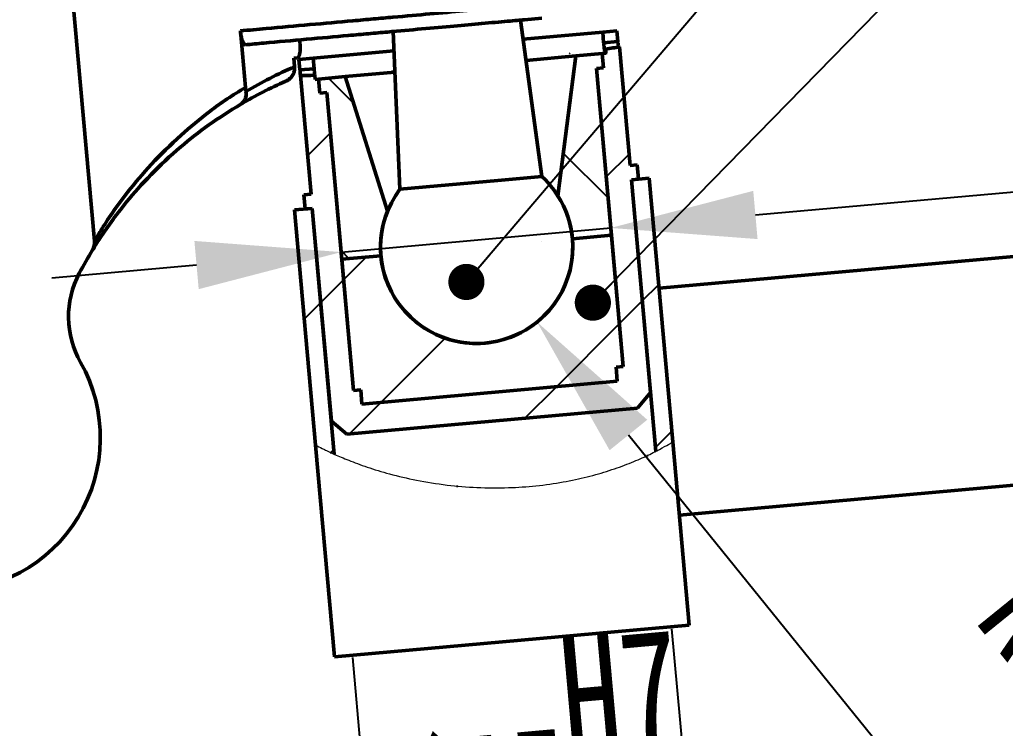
# Model space of a CAD drawing. Header units: millimetres. Extents: x 10 to 584, y 10 to 410.
# Drawn here: x 437.3 to 464.98, y 254.2 to 274.09 of the extents above; entities that cross this region are included whole.
import ezdxf

# ---------------------------------------------------------------- set-up
doc = ezdxf.new("R2010")
doc.units = ezdxf.units.MM
doc.header["$PDSIZE"] = -1
doc.layers.add('10', color=7, linetype='Continuous')
doc.layers.add('SLD-0', color=7, linetype='Continuous')
doc.styles.add('SLDTEXTSTYLE2', font='TXT', dxfattribs={"width": 0.7})
doc.dimstyles.new('SLDDIMSTYLE2', dxfattribs={"dimtxt": 3.5, "dimasz": 4.08, "dimexe": 0, "dimexo": 0.0625, "dimgap": 0.875, "dimtad": 1, "dimlfac": 5, "dimrnd": 1e-09, "dimzin": 12, "dimdsep": 46, "dimtxsty": 'SLDTEXTSTYLE2', "dimsah": 1, "dimcen": 0.09, "dimadec": 0, "dimazin": 3, "dimtfac": 1, "dimtmove": 0, "dimatfit": 0, "dimfxl": 1, "dimfrac": 2, "dimtolj": 1, "dimarcsym": 0})
doc.dimstyles.new('SLDDIMSTYLE3', dxfattribs={"dimtxt": 0.18, "dimasz": 1.016, "dimexe": 0, "dimexo": 0.0625, "dimgap": 0, "dimtad": 0, "dimtih": 1, "dimtoh": 1, "dimdec": 0, "dimrnd": 1e-09, "dimzin": 0, "dimdsep": 46, "dimtxsty": 'Standard', "dimblk1": 'DOT', "dimblk2": 'DOT', "dimsah": 1, "dimcen": 0.09, "dimadec": 0, "dimazin": 0, "dimtfac": 1.016, "dimtdec": 0, "dimtofl": 0, "dimtmove": 0, "dimatfit": 3, "dimldrblk": 'DOT', "dimfxl": 1, "dimfrac": 2, "dimtolj": 1, "dimtzin": 0, "dimarcsym": 0})
doc.dimstyles.new('SLDDIMSTYLE4', dxfattribs={"dimtxt": 3.5, "dimasz": 4.08, "dimexe": 0, "dimexo": 0.0625, "dimgap": 0.875, "dimtad": 1, "dimlfac": 5, "dimrnd": 1e-09, "dimzin": 4, "dimdsep": 46, "dimtxsty": 'SLDTEXTSTYLE2', "dimsah": 1, "dimcen": 0, "dimadec": 0, "dimazin": 1, "dimtfac": 1, "dimtofl": 0, "dimtmove": 0, "dimatfit": 3, "dimfxl": 1, "dimfrac": 2, "dimtolj": 1, "dimarcsym": 0})

# ---------------------------------------------------------------- blocks, each defined once
blk = doc.blocks.new('_D_3')
at = {"layer": 'Defpoints', "color": 0, "lineweight": 50, "transparency": 16777216}
for p in [(455.606, 257.049), (446.641, 256.246), (456.414, 248.024)]:
    blk.add_point(p, dxfattribs=at)
at = {"layer": 'SLD-0', "color": 0, "lineweight": -2, "transparency": 16777216}
for p, q in [((455.611, 256.987), (456.414, 248.024)), ((446.647, 256.184), (447.45, 247.221)), ((460.478, 248.388), (464.541, 248.752)), ((447.45, 247.221), (456.414, 248.024)), ((443.386, 246.857), (439.322, 246.493))]:
    blk.add_line(p, q, dxfattribs=at)
at = {"layer": 'SLD-0', "color": 0, "lineweight": 50, "transparency": 16777216}
for points in [[(460.417, 249.066), (460.538, 247.711), (456.414, 248.024)], [(443.325, 247.535), (443.447, 246.18), (447.45, 247.221)]]:
    blk.add_solid(points, dxfattribs=at)
at = {"layer": 'SLD-0', "color": 0, "transparency": 16777216, "insert": (451.125, 256.628), "char_height": 3.5, "attachment_point": 2, "rotation": 5.1184, "style": 'SLDTEXTSTYLE2'}
blk.add_mtext('\\A1;%%C45\\SH7^ t6;', dxfattribs=at)
blk = doc.blocks.new('_D_4')
at = {"layer": 'Defpoints', "color": 0, "lineweight": 50, "transparency": 16777216}
for p in [(453.9, 268.246), (454.248, 264.357), (446.678, 263.679)]:
    blk.add_point(p, dxfattribs=at)
at = {"layer": 'SLD-0', "color": 0, "lineweight": -2, "transparency": 16777216}
for p, q in [((457.964, 268.61), (476.593, 270.279)), ((446.33, 267.568), (453.9, 268.246)), ((454.243, 264.42), (453.9, 268.246)), ((446.673, 263.742), (446.33, 267.568)), ((442.266, 267.204), (438.203, 266.84))]:
    blk.add_line(p, q, dxfattribs=at)
at = {"layer": 'SLD-0', "color": 0, "lineweight": 50, "transparency": 16777216}
for points in [[(457.903, 269.287), (458.024, 267.933), (453.9, 268.246)], [(442.206, 267.881), (442.327, 266.527), (446.33, 267.568)]]:
    blk.add_solid(points, dxfattribs=at)
at = {"layer": 'SLD-0', "color": 0, "transparency": 16777216, "insert": (469.221, 278.696), "char_height": 3.5, "attachment_point": 2, "rotation": 5.1184, "style": 'SLDTEXTSTYLE2'}
blk.add_mtext('\\A1;%%C38\\SH7^ t6;', dxfattribs=at)
blk = doc.blocks.new('_D_5')
at = {"layer": 'Defpoints', "color": 0, "lineweight": 50, "transparency": 16777216}
for p in [(450.133, 267.704), (451.831, 265.604)]:
    blk.add_point(p, dxfattribs=at)
at = {"layer": 'SLD-0', "color": 0, "lineweight": -2, "transparency": 16777216}
blk.add_line((471.318, 241.512), (454.397, 262.432), dxfattribs=at)
at = {"layer": 'SLD-0', "color": 0, "lineweight": 50, "transparency": 16777216}
blk.add_solid([(454.926, 262.86), (453.868, 262.005), (451.831, 265.604)], dxfattribs=at)
at = {"layer": 'SLD-0', "color": 0, "transparency": 16777216, "insert": (468.69, 260.994), "char_height": 3.5, "attachment_point": 1, "rotation": 308.9674, "style": 'SLDTEXTSTYLE2'}
blk.add_mtext('\\A1;R13.50\\SH7^ g6;', dxfattribs=at)
blk = doc.blocks.new('_Dot')
at = {"color": 0, "linetype": 'ByBlock', "lineweight": -2}
blk.add_line((-0.5, 0), (-1, 0), dxfattribs=at)
at = {"color": 0, "linetype": 'ByBlock', "const_width": 0.5}
blk.add_lwpolyline([(-0.25, 0, 1), (0.25, 0, 1)], format="xyb", close=True, dxfattribs=at)

msp = doc.modelspace()

# ---------------------------------------------------------------- hatches: boundary and pattern name
at = {"layer": '10', "linetype": 'Continuous', "lineweight": 25}
h = msp.add_hatch(dxfattribs=at)
h.set_pattern_fill('ANSI31', color=256, style=0)
edge = h.paths.add_edge_path(flags=0)
edge.add_line((446.8777, 263.6972), (446.6785, 263.6794))
edge.add_line((446.6785, 263.6794), (445.9291, 272.0459))
edge.add_line((445.9291, 272.0459), (445.7299, 272.028))
edge.add_line((445.7299, 272.028), (445.6942, 272.4265))
edge.add_line((445.6942, 272.4265), (445.5946, 272.4175))
edge.add_line((445.5946, 272.4175), (445.5844, 272.5313))
edge.add_ellipse((449.6515, 273.0821), major_axis=(5.2014, 0.4659), ratio=0.0574467, start_angle=210.49197, end_angle=218.26964, ccw=False)
edge.add_line((445.183, 272.529), (445.4817, 269.1946))
edge.add_line((445.4817, 269.1946), (445.2825, 269.1768))
edge.add_line((445.2825, 269.1768), (445.3182, 268.7784))
edge.add_line((445.3182, 268.7784), (445.5174, 268.7962))
edge.add_line((445.5174, 268.7962), (446.0527, 262.8201))
edge.add_line((446.0527, 262.8201), (446.4867, 262.4574))
edge.add_line((446.4867, 262.4574), (454.654, 263.189))
edge.add_line((454.654, 263.189), (455.0168, 263.623))
edge.add_line((455.0168, 263.623), (454.4815, 269.5991))
edge.add_line((454.4815, 269.5991), (454.6807, 269.617))
edge.add_line((454.6807, 269.617), (454.645, 270.0154))
edge.add_line((454.645, 270.0154), (454.4458, 269.9975))
edge.add_line((454.4458, 269.9975), (454.1471, 273.332))
edge.add_ellipse((449.6515, 273.0821), major_axis=(-5.2014, -0.4659), ratio=0.0574467, start_angle=141.73036, end_angle=149.50803, ccw=False)
edge.add_line((453.7517, 273.2628), (453.7619, 273.1491))
edge.add_line((453.7619, 273.1491), (453.6623, 273.1402))
edge.add_line((453.6623, 273.1402), (453.698, 272.7418))
edge.add_line((453.698, 272.7418), (453.4988, 272.7239))
edge.add_line((453.4988, 272.7239), (454.2482, 264.3574))
edge.add_line((454.2482, 264.3574), (454.049, 264.3396))
edge.add_line((454.049, 264.3396), (454.0847, 263.9412))
edge.add_line((454.0847, 263.9412), (446.9134, 263.2988))
edge.add_line((446.9134, 263.2988), (446.8777, 263.6972))
h = msp.add_hatch(dxfattribs=at)
h.set_pattern_fill('ANSI31', color=256, angle=90, style=0)
edge = h.paths.add_edge_path(flags=0)
edge.add_arc((450.1332, 267.7036), 2.7, 5.11836, 32.32381, ccw=False)
edge.add_line((452.8225, 267.9445), (453.9181, 268.0427))
edge.add_line((453.9181, 268.0427), (453.4988, 272.7239))
edge.add_line((453.4988, 272.7239), (453.698, 272.7418))
edge.add_line((453.698, 272.7418), (453.6623, 273.1402))
edge.add_line((453.6623, 273.1402), (452.9167, 273.0734))
edge.add_line((452.9167, 273.0734), (452.4149, 269.1473))
h = msp.add_hatch(dxfattribs=at)
h.set_pattern_fill('ANSI31', color=256, angle=90, style=0)
edge = h.paths.add_edge_path(flags=0)
edge.add_arc((450.1332, 267.7036), 2.7, 157.91291, 185.11836, ccw=False)
edge.add_line((447.6314, 268.7189), (446.4398, 272.4932))
edge.add_line((446.4398, 272.4932), (445.6942, 272.4265))
edge.add_line((445.6942, 272.4265), (445.7299, 272.028))
edge.add_line((445.7299, 272.028), (445.9291, 272.0459))
edge.add_line((445.9291, 272.0459), (446.3484, 267.3646))
edge.add_line((446.3484, 267.3646), (447.444, 267.4628))
h = msp.add_hatch(dxfattribs=at)
h.set_pattern_fill('ANSI31', color=256, style=0)
edge = h.paths.add_edge_path(flags=0)
edge.add_spline(control_points=[(455.1646, 261.9724), (455.3273, 262.0554), (455.4868, 262.1436), (455.6429, 262.237)], knot_values=[0.4570104, 0.4570104, 0.4570104, 0.4570104, 0.4663634, 0.4663634, 0.4663634, 0.4663634], weights=[1, 1, 1, 1], degree=3, periodic=0)
edge.add_line((455.6429, 262.237), (454.9795, 269.6437))
edge.add_line((454.9795, 269.6437), (454.4815, 269.5991))
edge.add_line((454.4815, 269.5991), (455.1646, 261.9724))
h = msp.add_hatch(dxfattribs=at)
h.set_pattern_fill('ANSI31', color=256, style=0)
edge = h.paths.add_edge_path(flags=0)
edge.add_line((445.5174, 268.7962), (445.0194, 268.7516))
edge.add_line((445.0194, 268.7516), (445.6109, 262.1473))
edge.add_spline(control_points=[(445.6109, 262.1473), (445.7826, 262.0578), (445.9576, 261.9732), (446.1357, 261.8935)], knot_values=[0.2924459, 0.2924459, 0.2924459, 0.2924459, 0.3022884, 0.3022884, 0.3022884, 0.3022884], weights=[1, 1, 1, 1], degree=3, periodic=0)
edge.add_line((446.1357, 261.8935), (445.5174, 268.7962))
h = msp.add_hatch(dxfattribs=at)
h.set_pattern_fill('ANSI31', color=256, style=0)
edge = h.paths.add_edge_path(flags=0)
edge.add_line((446.8777, 263.6972), (446.9134, 263.2988))
edge.add_line((446.9134, 263.2988), (454.0847, 263.9412))
edge.add_line((454.0847, 263.9412), (454.049, 264.3396))
edge.add_line((454.049, 264.3396), (454.2482, 264.3574))
edge.add_line((454.2482, 264.3574), (453.9181, 268.0427))
edge.add_line((453.9181, 268.0427), (452.8225, 267.9445))
edge.add_arc((450.1332, 267.7036), 2.7, -174.88164, 5.11836, ccw=False)
edge.add_line((447.444, 267.4628), (446.3484, 267.3646))
edge.add_line((446.3484, 267.3646), (446.6785, 263.6794))
edge.add_line((446.6785, 263.6794), (446.8777, 263.6972))
h = msp.add_hatch(dxfattribs=at)
h.set_pattern_fill('ANSI31', color=256, style=0)
edge = h.paths.add_edge_path(flags=0)
edge.add_spline(control_points=[(446.1357, 261.8935), (445.9576, 261.9732), (445.7826, 262.0578), (445.6109, 262.1473)], knot_values=[0.6977116, 0.6977116, 0.6977116, 0.6977116, 0.7075541, 0.7075541, 0.7075541, 0.7075541], weights=[1, 1, 1, 1], degree=3, periodic=0)
edge.add_spline(control_points=[(445.6109, 262.1473), (445.6109, 262.1473), (445.6968, 262.1013), (445.8563, 262.0238), (446.0152, 261.9467), (446.2497, 261.8381), (446.5397, 261.723), (446.8571, 261.597), (447.2488, 261.4607), (447.6891, 261.3414), (448.1695, 261.2112), (448.7227, 261.0982), (449.3032, 261.0288), (449.8556, 260.9628), (450.4502, 260.935), (451.0282, 260.9541), (451.5536, 260.9715), (452.0801, 261.0279), (452.5627, 261.1139), (453.0336, 261.1978), (453.4751, 261.3115), (453.8585, 261.435), (454.2641, 261.5658), (454.6156, 261.7106), (454.892, 261.8394), (455.1862, 261.9764), (455.4038, 262.098), (455.5252, 262.1679), (455.603, 262.2127), (455.6429, 262.237), (455.6429, 262.237)], knot_values=[0, 0, 0, 0, 0.0076724, 0.0076724, 0.0076724, 0.0152933, 0.0152933, 0.0152933, 0.0236442, 0.0236442, 0.0236442, 0.0327878, 0.0327878, 0.0327878, 0.0414945, 0.0414945, 0.0414945, 0.0493864, 0.0493864, 0.0493864, 0.0570729, 0.0570729, 0.0570729, 0.0652083, 0.0652083, 0.0652083, 0.0738922, 0.0738922, 0.0738922, 0.0794081, 0.0794081, 0.0794081, 0.0794081], weights=[1, 1, 1, 1, 1, 1, 1, 1, 1, 1, 1, 1, 1, 1, 1, 1, 1, 1, 1, 1, 1, 1, 1, 1, 1, 1, 1, 1, 1, 1, 1], degree=3, periodic=0)
edge.add_spline(control_points=[(455.6429, 262.237), (455.4868, 262.1436), (455.3273, 262.0554), (455.1646, 261.9724)], knot_values=[0.5336366, 0.5336366, 0.5336366, 0.5336366, 0.5429896, 0.5429896, 0.5429896, 0.5429896], weights=[1, 1, 1, 1], degree=3, periodic=0)
edge.add_spline(control_points=[(455.1646, 261.9724), (455.1646, 261.9724), (455.1353, 261.9572), (455.0779, 261.9287), (454.9792, 261.8798), (454.794, 261.7897), (454.5385, 261.6842), (454.2947, 261.5836), (453.9806, 261.4673), (453.6163, 261.3605), (453.269, 261.2588), (452.8672, 261.1635), (452.4381, 261.0925), (452.0005, 261.02), (451.5224, 260.9711), (451.0446, 260.9546), (450.5272, 260.9368), (449.9944, 260.9564), (449.4972, 261.0073), (448.98, 261.0602), (448.4848, 261.1479), (448.0525, 261.2495), (447.6503, 261.344), (447.2912, 261.4527), (446.9997, 261.5528), (446.729, 261.6459), (446.5103, 261.7334), (446.3628, 261.7952), (446.2148, 261.8571), (446.1357, 261.8935), (446.1357, 261.8935)], knot_values=[0, 0, 0, 0, 0.0045105, 0.0045105, 0.0045105, 0.0123358, 0.0123358, 0.0123358, 0.0197894, 0.0197894, 0.0197894, 0.0268909, 0.0268909, 0.0268909, 0.0341453, 0.0341453, 0.0341453, 0.0420177, 0.0420177, 0.0420177, 0.0502024, 0.0502024, 0.0502024, 0.0577949, 0.0577949, 0.0577949, 0.064845, 0.064845, 0.064845, 0.0719326, 0.0719326, 0.0719326, 0.0719326], weights=[1, 1, 1, 1, 1, 1, 1, 1, 1, 1, 1, 1, 1, 1, 1, 1, 1, 1, 1, 1, 1, 1, 1, 1, 1, 1, 1, 1, 1, 1, 1], degree=3, periodic=0)

# ---------------------------------------------------------------- linework, layer by layer
at = {"color": 7, "linetype": 'Continuous', "lineweight": 50}
for p, q in [((439.4016, 267.8713), (438.297, 280.2039)), ((451.9635, 269.6887), (451.3677, 274.0817)), ((451.4812, 274.0918), (451.9666, 274.1353)), ((443.4973, 273.7783), (443.6395, 272.1911)), ((454.0723, 273.7793), (453.6735, 273.7436)), ((454.0723, 273.7793), (454.099, 273.4805)), ((445.1626, 273.5259), (445.1715, 273.4263)), ((447.785, 273.7608), (447.9794, 269.3318)), ((451.4406, 273.5436), (453.6735, 273.7436)), ((453.6735, 273.7436), (453.7003, 273.4448)), ((454.099, 273.4805), (453.7003, 273.4448)), ((453.7619, 273.1491), (453.7517, 273.2628)), ((454.4458, 269.9975), (454.1471, 273.332)), ((445.0986, 273.0181), (444.9984, 273.0092)), ((445.0194, 272.7741), (444.9984, 273.0092)), ((445.1429, 272.9795), (445.5416, 273.0152)), ((445.1429, 272.9795), (445.1696, 272.6807)), ((445.5416, 273.0152), (447.8088, 273.2183)), ((445.5416, 273.0152), (445.5684, 272.7164)), ((452.9167, 273.0734), (451.5214, 272.9484)), ((452.9167, 273.0734), (452.4149, 269.1473)), ((452.9167, 273.0734), (453.6623, 273.1402)), ((453.7619, 273.1491), (453.6623, 273.1402)), ((453.6623, 273.1402), (453.698, 272.7418)), ((453.698, 272.7418), (453.6623, 273.1402)), ((445.1696, 272.6807), (445.5684, 272.7164)), ((453.698, 272.7418), (453.4988, 272.7239)), ((453.4988, 272.7239), (453.698, 272.7418)), ((453.4988, 272.7239), (454.2482, 264.3574)), ((453.9181, 268.0427), (453.4988, 272.7239)), ((445.183, 272.529), (445.4817, 269.1946)), ((445.5844, 272.5313), (445.5946, 272.4175)), ((445.6942, 272.4265), (445.5946, 272.4175)), ((445.6942, 272.4265), (446.4398, 272.4932)), ((445.7299, 272.028), (445.6942, 272.4265)), ((445.6942, 272.4265), (445.7299, 272.028)), ((447.8352, 272.6182), (446.4398, 272.4932)), ((447.6314, 268.7189), (446.4398, 272.4932)), ((443.6395, 272.1911), (443.654, 272.0755)), ((445.9291, 272.0459), (445.7299, 272.028)), ((445.7299, 272.028), (445.9291, 272.0459)), ((446.6785, 263.6794), (445.9291, 272.0459)), ((445.9291, 272.0459), (446.3484, 267.3646)), ((497.6402, 270.3525), (455.2561, 266.5561)), ((454.4458, 269.9975), (454.645, 270.0154)), ((454.6807, 269.617), (454.645, 270.0154)), ((450.7334, 269.5785), (451.9635, 269.6887)), ((454.9795, 269.6437), (454.4815, 269.5991)), ((455.6429, 262.237), (454.9795, 269.6437)), ((447.9794, 269.3318), (450.7334, 269.5785)), ((454.4815, 269.5991), (454.6807, 269.617)), ((455.0168, 263.623), (454.4815, 269.5991)), ((455.1646, 261.9724), (454.4815, 269.5991)), ((445.2825, 269.1768), (445.4817, 269.1946)), ((445.2825, 269.1768), (445.3182, 268.7784)), ((445.5174, 268.7962), (445.0194, 268.7516)), ((445.3182, 268.7784), (445.5174, 268.7962)), ((445.5174, 268.7962), (446.0527, 262.8201)), ((445.5174, 268.7962), (446.1357, 261.8935)), ((445.0194, 268.7516), (445.6109, 262.1473)), ((453.9181, 268.0427), (452.8225, 267.9445)), ((452.8225, 267.9445), (453.9181, 268.0427)), ((453.9181, 268.0427), (454.2482, 264.3574)), ((447.444, 267.4628), (446.3484, 267.3646)), ((446.3484, 267.3646), (447.444, 267.4628)), ((446.6785, 263.6794), (446.3484, 267.3646)), ((454.2482, 264.3574), (454.049, 264.3396)), ((454.2482, 264.3574), (454.049, 264.3396)), ((454.0847, 263.9412), (454.049, 264.3396)), ((454.0847, 263.9412), (454.049, 264.3396)), ((454.0847, 263.9412), (446.9134, 263.2988)), ((454.0847, 263.9412), (446.9134, 263.2988)), ((455.827, 260.1816), (498.2112, 263.978)), ((446.8777, 263.6972), (446.6785, 263.6794)), ((446.8777, 263.6972), (446.6785, 263.6794)), ((446.8777, 263.6972), (446.9134, 263.2988)), ((446.8777, 263.6972), (446.9134, 263.2988)), ((454.654, 263.189), (455.0168, 263.623)), ((446.4867, 262.4574), (454.654, 263.189)), ((446.0527, 262.8201), (446.4867, 262.4574)), ((456.1036, 257.094), (455.6429, 262.237)), ((445.6109, 262.1473), (446.1435, 256.2018)), ((446.1435, 256.2018), (456.1036, 257.094))]:
    msp.add_line(p, q, dxfattribs=at)
for centre, radius, start, end in [((449.9736, 261.4068), 12.4, 113.54906, 120.64022), ((449.5854, 261.372), 12, 113.64949, 120.41489), ((450.1332, 267.7036), 2.7, 5.11836, 47.32381), ((450.1332, 267.7036), 2.7, 142.91291, 5.11836), ((450.1332, 267.7036), 2.7, 5.11836, 32.32381), ((450.1332, 267.7036), 2.7, 157.91291, 185.11836), ((439.0032, 267.8356), 0.4, 328.58325, 5.11836), ((450.1332, 267.7036), 2.7, 185.11836, 5.11836), ((449.5854, 261.372), 12, 148.58325, 152.17108), ((441.2833, 265.7545), 2.6122, 152.17108, 209.45302), ((435.2645, 262.3557), 4.3, 268.0918, 29.45302)]:
    msp.add_arc(centre, radius, start, end, dxfattribs=at)
for major_axis, start_param, end_param in [((-5.2014, -0.4659), 2.4736614, 2.6094073), ((5.2014, 0.4659), 3.673778, 3.8095239)]:
    msp.add_ellipse((449.6515, 273.0821), major_axis=major_axis, ratio=0.0574467, start_param=start_param, end_param=end_param, dxfattribs=at)
for points, knots in [([(443.4973, 273.7783), (443.7385, 273.7999), (444.3827, 273.8576), (445.4557, 273.9537), (446.4737, 274.0449), (447.2403, 274.1136), (447.9839, 274.1802), (448.8489, 274.2577), (449.7771, 274.3408), (450.6184, 274.4162), (451.2183, 274.4699), (451.6281, 274.5066), (451.7653, 274.5189), (451.8338, 274.525)], [0, 0, 0, 0, 0.0646046, 0.1726008, 0.2807892, 0.3360902, 0.3914173, 0.5055875, 0.6221748, 0.7404322, 0.8685615, 0.9343267, 1, 1, 1, 1]), ([(451.4812, 274.0918), (451.4176, 274.0861), (451.2904, 274.0747), (450.9007, 274.0398), (450.3258, 273.9884), (449.5093, 273.9152), (448.6275, 273.8362), (447.8035, 273.7624), (447.1011, 273.6995), (446.3549, 273.6327), (445.3584, 273.5434), (444.3779, 273.4556), (443.809, 273.4046), (443.638, 273.3893)], [0, 0, 0, 0, 0.0644805, 0.1290531, 0.2622994, 0.3815814, 0.5024564, 0.6136884, 0.6708871, 0.7280539, 0.8394202, 0.9517552, 1, 1, 1, 1]), ([(443.638, 273.3893), (443.6221, 273.3952), (443.5922, 273.4064), (443.5501, 273.5), (443.519, 273.6169), (443.5036, 273.7133), (443.4983, 273.7679), (443.4973, 273.7783)], [0, 0, 0, 0, 0.2992242, 0.5643614, 0.7585649, 0.9536443, 1, 1, 1, 1]), ([(445.0986, 273.0181), (445.1131, 273.0264), (445.1414, 273.0423), (445.1676, 273.1403), (445.1785, 273.2617), (445.177, 273.3597), (445.1724, 273.4151), (445.1715, 273.4263)], [0, 0, 0, 0, 0.29302436, 0.5691026, 0.75965169, 0.95130567, 1, 1, 1, 1]), ([(453.7003, 273.4448), (453.7038, 273.4113), (453.7106, 273.3443), (453.7251, 273.2554), (453.7393, 273.1885), (453.7499, 273.1532), (453.7537, 273.1498), (453.7552, 273.1485)], [0, 0, 0, 0, 0.2143022, 0.4285906, 0.6432398, 0.8581254, 1, 1, 1, 1]), ([(453.7552, 273.1485), (453.7558, 273.1489), (453.7581, 273.1507), (453.7587, 273.1741), (453.7555, 273.2199), (453.7525, 273.2541), (453.7517, 273.2628)], [0, 0, 0, 0, 0.1274483, 0.4996387, 0.8721929, 1, 1, 1, 1]), ([(454.099, 273.4805), (454.1024, 273.4464), (454.1079, 273.3909), (454.1155, 273.3448), (454.1184, 273.3269)], [0, 0, 0, 0, 0.61328193, 1, 1, 1, 1]), ([(445.0194, 272.7741), (445.019, 272.7289), (445.018, 272.6387), (444.9594, 272.5136), (444.8743, 272.4183), (444.8028, 272.3806), (444.7717, 272.3642)], [0, 0, 0, 0, 0.26315946, 0.5261162, 0.79426192, 1, 1, 1, 1]), ([(445.183, 272.529), (445.1823, 272.5366), (445.1791, 272.5735), (445.1745, 272.6258), (445.1706, 272.67), (445.1696, 272.6807)], [0, 0, 0, 0, 0.1643279, 0.7976123, 1, 1, 1, 1]), ([(445.5844, 272.5313), (445.5828, 272.5495), (445.5788, 272.5955), (445.5732, 272.6615), (445.5693, 272.7057), (445.5684, 272.7164)], [0, 0, 0, 0, 0.3334956, 0.8380979, 1, 1, 1, 1]), ([(439.4016, 267.8713), (439.4016, 267.8713), (439.4016, 267.8713), (439.403, 267.8738), (439.4354, 267.9331), (439.5097, 268.0604), (439.6478, 268.2875), (439.8901, 268.6628), (440.3572, 269.2994), (440.9819, 270.036), (441.7515, 270.7996), (442.4938, 271.4184), (443.1181, 271.8714), (443.4657, 272.0845), (443.6395, 272.1911)], [0, 0, 0, 0, 0.0000013, 0.0052029, 0.063714, 0.1245779, 0.1452032, 0.2737657, 0.4047655, 0.5655052, 0.729088, 0.8621016, 0.9310371, 1, 1, 1, 1]), ([(443.654, 272.0755), (443.6573, 272.0345), (443.664, 271.9519), (443.6288, 271.8404), (443.5737, 271.7649), (443.5277, 271.7309), (443.5107, 271.7208), (443.5103, 271.7206)], [0, 0, 0, 0, 0.265212, 0.5340522, 0.8377595, 0.9960539, 1, 1, 1, 1]), ([(443.5103, 271.7206), (443.2032, 271.5288), (442.5791, 271.1389), (441.7346, 270.4667), (440.9567, 269.7357), (440.3248, 269.0197), (439.8471, 268.3948), (439.565, 267.9779), (439.409, 267.7322), (439.3556, 267.6451), (439.345, 267.6278), (439.3447, 267.6272), (439.3446, 267.6271)], [0, 0, 0, 0, 0.1240236, 0.2521199, 0.4145632, 0.5803319, 0.711706, 0.8449737, 0.9083568, 0.9729767, 0.9941963, 1, 1, 1, 1])]:
    msp.add_open_spline(points, degree=3, knots=knots, dxfattribs=at)
at = {"color": 7, "linetype": 'Continuous', "lineweight": 18}
msp.add_open_spline([(445.6109, 262.1473), (445.6227, 262.1411), (445.6466, 262.1285), (445.8366, 262.032), (446.1305, 261.8933), (446.534, 261.7211), (447.0504, 261.5295), (447.6885, 261.3335), (448.4409, 261.1551), (449.2716, 261.0217), (450.1473, 260.9483), (450.9944, 260.9425), (451.8132, 260.9987), (452.5588, 261.1044), (453.2521, 261.2536), (453.8784, 261.4341), (454.4381, 261.6372), (454.9157, 261.8456), (455.2942, 262.037), (455.5158, 262.1619), (455.6256, 262.2266), (455.6371, 262.2335), (455.6429, 262.237)], degree=3, knots=[0, 0, 0, 0, 0.0474976, 0.0965468, 0.1440038, 0.192622, 0.2445908, 0.2978203, 0.3543751, 0.4127238, 0.4664799, 0.5221189, 0.5710537, 0.6214863, 0.6693134, 0.7183873, 0.7690015, 0.8209097, 0.8746894, 0.930143, 0.9648113, 1, 1, 1, 1], dxfattribs=at)

# ---------------------------------------------------------------- dimensions: what is measured, and where the dimension line sits
at = {"layer": 'SLD-0'}
for base, p1, p2, picture, middle in [((453.8999, 268.2461), (446.6785, 263.6794), (454.2482, 264.3574), '_D_4', (470.0276, 269.6907)), ((456.414, 248.0243), (446.6415, 256.2464), (455.6056, 257.0494), '_D_3', (451.9319, 247.6228))]:
    dim = msp.add_linear_dim(base=base, p1=p1, p2=p2, angle=5.11836, text='%%C<>\\SH7^ t6;', dimstyle='SLDDIMSTYLE2', dxfattribs=at)
    dim.commit()
    dim.dimension.update_dxf_attribs({"geometry": picture, "text_midpoint": middle, "dimtype": 160})
dim = msp.add_radius_dim(center=(450.1332, 267.7036), mpoint=(451.8312, 265.6044), text='<>\\SH7^ g6;', dimstyle='SLDDIMSTYLE4', dxfattribs=at)
dim.commit()
dim.dimension.update_dxf_attribs({"geometry": '_D_5', "text_midpoint": (465.76, 248.3837), "dimtype": 164})

# ---------------------------------------------------------------- leaders
at = {"layer": '10'}
for points in [[(449.8462, 266.7298), (503.9952, 330.3874)], [(453.3977, 266.1481), (503.9952, 317.9177)]]:
    msp.add_leader(points, dimstyle='SLDDIMSTYLE3', dxfattribs=at)

doc.saveas('drawing.dxf')
